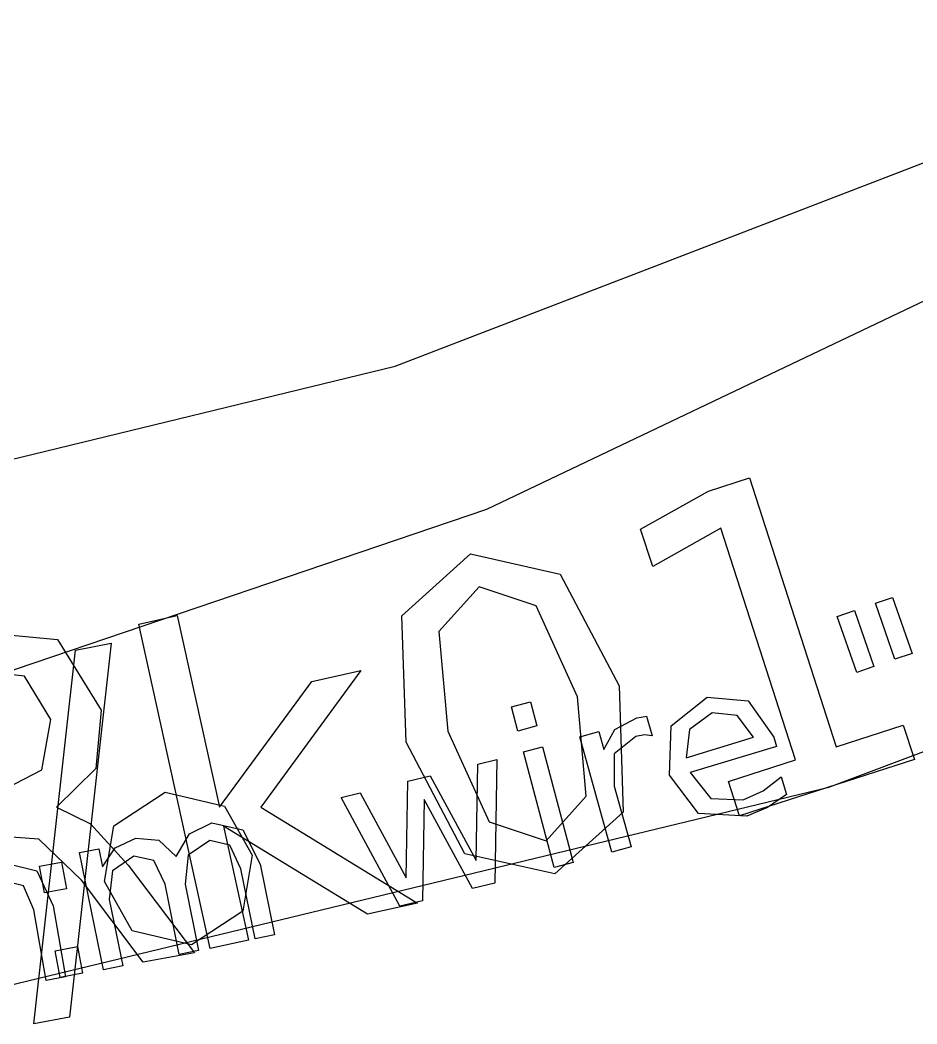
# Model space of a CAD drawing. Extents: x 0.6 to 75.4, y 0.2 to 29.1.
# Drawn here: x 66.253 to 69.519, y 14.449 to 18.106 of the extents above; entities that cross this region are included whole.
import ezdxf

# ---------------------------------------------------------------- set-up
doc = ezdxf.new("R2010")
doc.units = 0

msp = doc.modelspace()

# ---------------------------------------------------------------- linework, layer by layer
at = {"layer": '#vuelocircular'}
for p, q in [((66.043499, 15.881531), (66.389187, 15.849857)), ((66.389187, 15.849857), (66.548713, 15.591799)), ((66.269691, 15.715799), (66.069754, 15.738659)), ((66.365398, 15.558113), (66.269691, 15.715799)), ((66.548713, 15.591799), (66.52893, 15.379969)), ((66.332322, 15.374985), (66.365398, 15.558113)), ((66.153577, 15.282526), (66.332322, 15.374985)), ((66.52893, 15.379969), (66.38581, 15.238898)), ((66.3858, 15.2389), (66.509108, 15.177926)), ((66.38581, 15.238898), (66.3858, 15.2389)), ((66.509108, 15.177926), (66.647143, 15.027132)), ((66.320981, 15.122004), (66.15057, 15.13428)), ((66.476387, 14.97351), (66.320981, 15.122004)), ((66.647143, 15.027132), (66.888101, 14.70841)), ((66.701343, 14.674092), (66.476387, 14.97351)), ((66.888101, 14.70841), (66.701343, 14.674092))]:
    msp.add_line(p, q, dxfattribs=at)
at = {"layer": '1mm wire outer'}
for p, q in [((69.368212, 15.981351), (69.430665, 16.003054)), ((69.439064, 15.777465), (69.368212, 15.981351)), ((69.430665, 16.003054), (69.501514, 15.799168)), ((69.22935, 15.933095), (69.2918, 15.9548)), ((69.2918, 15.9548), (69.362652, 15.750912)), ((69.300199, 15.729209), (69.22935, 15.933095)), ((69.501514, 15.799168), (69.439064, 15.777465)), ((69.362652, 15.750912), (69.300199, 15.729209)), ((68.04247, 15.603783), (68.111634, 15.622156)), ((68.111634, 15.622156), (68.134889, 15.534574)), ((68.624203, 15.534556), (68.75521, 15.640048)), ((68.75521, 15.640048), (68.904548, 15.625937)), ((68.904548, 15.625937), (68.998195, 15.493784)), ((68.065728, 15.516201), (68.04247, 15.603783)), ((68.77354, 15.582308), (68.691402, 15.522087)), ((68.864828, 15.573361), (68.77354, 15.582308)), ((68.419659, 15.521485), (68.499059, 15.563897)), ((68.499059, 15.563897), (68.515089, 15.567171)), ((68.515089, 15.567171), (68.534929, 15.569993)), ((68.534929, 15.569993), (68.5551, 15.4993)), ((68.923626, 15.493236), (68.864828, 15.573361)), ((68.134889, 15.534574), (68.065728, 15.516201)), ((68.291409, 15.494886), (68.360697, 15.514274)), ((68.360697, 15.514274), (68.378928, 15.449109)), ((68.378928, 15.449109), (68.419659, 15.521485)), ((68.618248, 15.355588), (68.624203, 15.534556)), ((68.691402, 15.522087), (68.679549, 15.418946)), ((68.408788, 15.075419), (68.291409, 15.494886)), ((68.496, 15.496816), (68.416806, 15.433463)), ((68.526906, 15.50184), (68.496, 15.496816)), ((68.5551, 15.4993), (68.526906, 15.50184)), ((68.679549, 15.418946), (68.923626, 15.493236)), ((68.998195, 15.493784), (68.9982, 15.4938)), ((68.9982, 15.4938), (69.008332, 15.460297)), ((68.086, 15.4399), (68.155161, 15.458273)), ((68.197816, 15.018912), (68.086, 15.4399)), ((68.155161, 15.458273), (68.266977, 15.037285)), ((68.416806, 15.433463), (68.416241, 15.315776)), ((69.008332, 15.460297), (68.693426, 15.36496)), ((67.914522, 15.044505), (67.92028, 15.39584)), ((67.92028, 15.39584), (67.989791, 15.412829)), ((67.989791, 15.412829), (67.982566, 14.962645)), ((68.693426, 15.36496), (68.768542, 15.269863)), ((67.659148, 14.982061), (67.664906, 15.333396)), ((67.664906, 15.333396), (67.746885, 15.353434)), ((67.746885, 15.353434), (67.914522, 15.044505)), ((68.723872, 15.216088), (68.618248, 15.355588)), ((68.959533, 15.298014), (69.024444, 15.349362)), ((69.024444, 15.349362), (69.044058, 15.284595)), ((67.422, 15.274), (67.491511, 15.29099)), ((67.491511, 15.29099), (67.659148, 14.982061)), ((68.416241, 15.315776), (68.478076, 15.094807)), ((68.886155, 15.265234), (68.959533, 15.298014)), ((69.044058, 15.284595), (68.97571, 15.237895)), ((67.63615, 14.877946), (67.422, 15.274)), ((67.724731, 15.267144), (67.718127, 14.897984)), ((67.900589, 14.942608), (67.724731, 15.267144)), ((68.768542, 15.269863), (68.886155, 15.265234)), ((68.899648, 15.205928), (68.723872, 15.216088)), ((68.97571, 15.237895), (68.899648, 15.205928)), ((66.869963, 15.142153), (66.951506, 15.182189)), ((66.951506, 15.182189), (67.063949, 15.156281)), ((66.8213, 15.0596), (66.869963, 15.142153)), ((67.063949, 15.156281), (67.127181, 15.031045)), ((66.59938, 15.09097), (66.675222, 15.125875)), ((66.675222, 15.125875), (66.75892, 15.118339)), ((66.75892, 15.118339), (66.821297, 15.059609)), ((66.944495, 15.117242), (66.865753, 15.063487)), ((67.016863, 15.101042), (66.944495, 15.117242)), ((67.057147, 15.014392), (67.016863, 15.101042)), ((66.469623, 15.07326), (66.540125, 15.087625)), ((66.556612, 14.646453), (66.469623, 15.07326)), ((66.540125, 15.087625), (66.553643, 15.021317)), ((66.553643, 15.021317), (66.59938, 15.09097)), ((66.865753, 15.063487), (66.854238, 14.95834)), ((68.478076, 15.094807), (68.408788, 15.075419)), ((66.201782, 15.035416), (66.313483, 15.006474)), ((66.667452, 15.060786), (66.589547, 15.006805)), ((66.740581, 15.044728), (66.667452, 15.060786)), ((66.780866, 14.958077), (66.740581, 15.044728)), ((66.821297, 15.059609), (66.8213, 15.0596)), ((67.127181, 15.031045), (67.179682, 14.773436)), ((68.266977, 15.037285), (68.197816, 15.018912)), ((66.313483, 15.006474), (66.373295, 14.879567)), ((66.589547, 15.006805), (66.577948, 14.902039)), ((67.109183, 14.759071), (67.057147, 15.014392)), ((66.264916, 14.952536), (66.193017, 14.970711)), ((66.832902, 14.702754), (66.780866, 14.958077)), ((66.854238, 14.95834), (66.903401, 14.717119)), ((67.982566, 14.962645), (67.900589, 14.942608)), ((66.302835, 14.864824), (66.264916, 14.952536)), ((66.577948, 14.902039), (66.627111, 14.660818)), ((67.718127, 14.897984), (67.63615, 14.877946)), ((66.347932, 14.608185), (66.302835, 14.864824)), ((66.373295, 14.879567), (66.418795, 14.620631)), ((67.179682, 14.773436), (67.109183, 14.759071)), ((66.903401, 14.717119), (66.832902, 14.702754)), ((66.627111, 14.660818), (66.556612, 14.646453)), ((66.418795, 14.620631), (66.347932, 14.608185))]:
    msp.add_line(p, q, dxfattribs=at)
at = {"layer": 'all text'}
for p, q in [((69.198456, 15.311491), (70.490767, 15.797833)), ((66.122944, 14.568578), (69.198456, 15.311491))]:
    msp.add_line(p, q, dxfattribs=at)
at = {"layer": 'github'}
for p, q in [((68.760232, 16.390399), (68.909773, 16.438614)), ((68.909773, 16.438614), (69.22556, 15.459202)), ((68.513133, 16.251887), (68.760232, 16.390399)), ((68.557052, 16.115673), (68.513133, 16.251887)), ((68.805633, 16.254662), (68.557052, 16.115673)), ((69.0775, 15.411465), (68.805633, 16.254662)), ((67.643751, 15.935309), (67.893015, 16.161228)), ((67.893015, 16.161228), (67.893025, 16.161228)), ((67.893025, 16.161228), (68.22058, 16.087633)), ((68.22058, 16.087633), (68.434995, 15.680872)), ((67.9248, 16.0409), (67.778654, 15.878414)), ((68.132114, 15.971756), (67.924799, 16.040901)), ((67.924799, 16.040901), (67.9248, 16.0409)), ((68.28308, 15.640755), (68.132114, 15.971756)), ((66.6852, 15.9058), (66.825747, 15.936684)), ((66.944951, 14.723709), (66.6852, 15.9058)), ((66.825747, 15.936684), (66.97916, 15.23852)), ((67.658878, 15.475916), (67.643751, 15.935309)), ((67.778654, 15.878414), (67.81155, 15.516233)), ((66.584676, 15.836035), (66.433329, 14.474275)), ((66.4548, 15.8112), (66.584676, 15.836035)), ((66.303453, 14.44944), (66.4548, 15.8112)), ((67.494133, 15.736331), (67.130346, 15.23909)), ((67.315605, 15.697103), (67.494133, 15.736331)), ((66.97916, 15.23852), (67.315605, 15.697103)), ((68.434995, 15.680872), (68.44936, 15.221279)), ((68.315225, 15.278373), (68.28308, 15.640755)), ((67.81155, 15.516233), (67.961765, 15.185031)), ((69.22556, 15.459202), (69.469857, 15.53797)), ((69.469857, 15.53797), (69.510435, 15.412119)), ((67.872543, 15.068955), (67.658878, 15.475916)), ((68.8332, 15.3327), (69.0775, 15.411465)), ((69.510435, 15.412119), (68.873779, 15.206848)), ((68.873779, 15.206848), (68.8332, 15.3327)), ((68.168879, 15.11664), (68.315225, 15.278373)), ((67.130346, 15.23909), (67.700096, 14.889643)), ((68.44936, 15.221279), (68.200649, 14.996311)), ((67.961765, 15.185031), (68.168879, 15.11664)), ((67.517766, 14.849579), (66.994182, 15.170147)), ((66.994182, 15.170147), (67.085498, 14.754592)), ((68.200649, 14.996311), (67.872543, 15.068955)), ((67.700096, 14.889643), (67.517766, 14.849579)), ((67.085498, 14.754592), (66.944951, 14.723709)), ((66.433329, 14.474275), (66.303453, 14.44944))]:
    msp.add_line(p, q, dxfattribs=at)
at = {"layer": 'Layer 1'}
for p, q in [((67.619288, 16.845365), (70.891596, 18.10557)), ((70.365924, 17.47361), (67.951685, 16.323487)), ((64.212991, 16.016968), (67.619288, 16.845365)), ((67.951685, 16.323487), (65.419704, 15.46286)), ((66.594665, 15.170968), (66.781645, 15.293958)), ((66.781645, 15.293958), (66.997486, 15.242917)), ((66.997486, 15.242917), (67.097983, 15.063765)), ((66.560888, 14.967833), (66.594665, 15.170968)), ((67.097983, 15.063765), (67.064206, 14.86063)), ((66.661385, 14.78868), (66.560888, 14.967833)), ((67.064206, 14.86063), (66.877226, 14.737639)), ((66.877226, 14.737639), (66.661385, 14.78868))]:
    msp.add_line(p, q, dxfattribs=at)
at = {"layer": 'suggested section'}
for p, q in [((66.323688, 15.023509), (66.404345, 15.038636)), ((66.404345, 15.038636), (66.422548, 14.941546)), ((66.341892, 14.926419), (66.323688, 15.023509)), ((66.422548, 14.941546), (66.341892, 14.926419)), ((66.3814, 14.7158), (66.462053, 14.730927)), ((66.3996, 14.61871), (66.3814, 14.7158)), ((66.462053, 14.730927), (66.480257, 14.633837)), ((66.480257, 14.633837), (66.3996, 14.61871))]:
    msp.add_line(p, q, dxfattribs=at)

doc.saveas('drawing.dxf')
